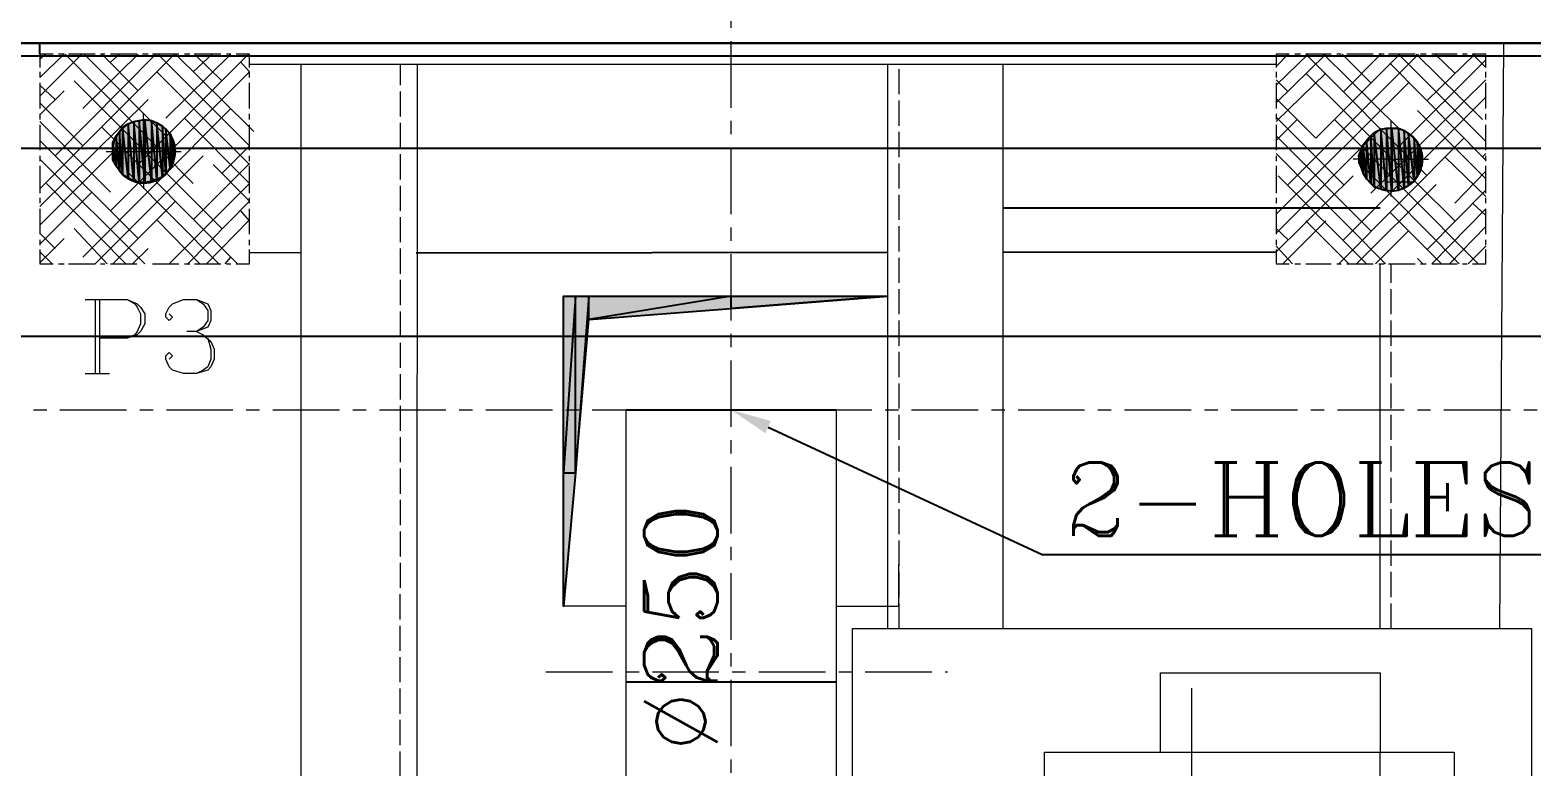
# Model space of a CAD drawing. Header units: millimetres. Extents: x -60342 to 1024385, y -25305 to 32879.
# Drawn here: x 18231 to 18948, y -865 to -513 of the extents above; entities that cross this region are included whole.
import ezdxf
from ezdxf import colors
from ezdxf.entities.mleader import LeaderData, LeaderLine
from ezdxf.math import Vec2, Vec3

# ---------------------------------------------------------------- set-up
doc = ezdxf.new("R2010")
doc.units = ezdxf.units.MM
doc.linetypes.add('$0$ACAD_ISO02W100', pattern=[15, 12, -3])
doc.linetypes.add('$0$CENTER', pattern=[50.8, 31.75, -6.35, 6.35, -6.35])
doc.layers.add('$0$CL', color=2, linetype='$0$CENTER', lineweight=0)
doc.layers.add('$0$DL', color=8, linetype='$0$ACAD_ISO02W100', lineweight=0)
doc.layers.add('Steel', color=7, linetype='Continuous')
doc.styles.add('$0$nassar2', font='cent.shx', dxfattribs={"height": 60})
doc.dimstyles.new('$0$Nassar2', dxfattribs={"dimtxt": 35, "dimasz": 25, "dimexe": 1.25, "dimexo": 0.625, "dimtad": 1, "dimtxsty": '$0$nassar2', "dimblk": '$0$_Oblique', "dimcen": 2.5, "dimadec": 0, "dimazin": 0, "dimtfac": 1, "dimtmove": 0, "dimatfit": 3, "dimldrblk": '$0$_Oblique', "dimfxl": 1, "dimarcsym": 0})

# ---------------------------------------------------------------- blocks, each defined once
blk = doc.blocks.new('$0$_Oblique')
at = {"color": 0, "linetype": 'ByBlock', "lineweight": -2}
blk.add_line((-0.5, -0.5), (0.5, 0.5), dxfattribs=at)
blk = doc.blocks.new('*D46')
at = {"color": 0, "lineweight": -2, "transparency": 16777216}
for p, q in [((17665.71, -658.82), (17665.71, -149.38)), ((19465.71, -658.82), (19465.71, -149.38)), ((17665.71, -150.62), (19465.71, -150.62))]:
    blk.add_line(p, q, dxfattribs=at)
at = {"layer": 'Defpoints', "color": 0, "transparency": 16777216}
for p in [(19465.71, -150.62), (17665.71, -659.44), (19465.71, -659.44)]:
    blk.add_point(p, dxfattribs=at)
at = {"color": 0, "lineweight": -2, "transparency": 16777216, "xscale": 25, "yscale": 25, "zscale": 25, "rotation": 180}
blk.add_blockref('$0$_Oblique', (17665.71, -150.62), dxfattribs=at)
at = {"color": 0, "lineweight": -2, "transparency": 16777216, "xscale": 25, "yscale": 25, "zscale": 25}
blk.add_blockref('$0$_Oblique', (19465.71, -150.62), dxfattribs=at)
at = {"color": 0, "transparency": 16777216, "insert": (18565.71, -120), "char_height": 60, "attachment_point": 5, "style": '$0$nassar2'}
blk.add_mtext('SHAFT WIDTH  1800', dxfattribs=at)

msp = doc.modelspace()

# ---------------------------------------------------------------- hatches: boundary and pattern name
at = {"true_color": 0x000007}
h = msp.add_hatch(color=7, dxfattribs=at)
h.paths.add_polyline_path([(18277.972, -557.891), (18277.972, -583.699), (18275.339, -559.471)])
h.paths.add_polyline_path([(18277.972, -583.699), (18275.339, -559.471), (18275.339, -582.119)])
h = msp.add_hatch(color=7, dxfattribs=at)
h.paths.add_polyline_path([(18280.605, -556.838), (18280.605, -585.279), (18277.972, -557.891)])
h.paths.add_polyline_path([(18280.605, -585.279), (18277.972, -557.891), (18277.972, -583.699)])
h = msp.add_hatch(color=7, dxfattribs=at)
h.paths.add_polyline_path([(18283.239, -556.311), (18283.239, -585.805), (18280.605, -556.838)])
h.paths.add_polyline_path([(18283.239, -585.805), (18280.605, -556.838), (18280.605, -585.279)])
h = msp.add_hatch(color=7, dxfattribs=at)
h.paths.add_polyline_path([(18285.872, -555.784), (18285.872, -585.805), (18283.239, -556.311)])
h.paths.add_polyline_path([(18285.872, -585.805), (18283.239, -556.311), (18283.239, -585.805)])
h = msp.add_hatch(color=7, dxfattribs=at)
h.paths.add_polyline_path([(18289.032, -556.311), (18289.032, -585.279), (18285.872, -555.784)])
h.paths.add_polyline_path([(18289.032, -585.279), (18285.872, -555.784), (18285.872, -585.805)])
h = msp.add_hatch(color=7, dxfattribs=at)
h.paths.add_polyline_path([(18291.666, -557.364), (18291.666, -584.225), (18289.032, -556.311)])
h.paths.add_polyline_path([(18291.666, -584.225), (18289.032, -556.311), (18289.032, -585.279)])
h = msp.add_hatch(color=7, dxfattribs=at)
h.paths.add_polyline_path([(18294.299, -558.944), (18294.299, -583.172), (18291.666, -557.364)])
h.paths.add_polyline_path([(18294.299, -583.172), (18291.666, -557.364), (18291.666, -584.225)])
h = msp.add_hatch(color=7, dxfattribs=at)
h.paths.add_polyline_path([(18295.879, -560.524), (18295.879, -581.592), (18294.299, -558.944)])
h.paths.add_polyline_path([(18295.879, -581.592), (18294.299, -558.944), (18294.299, -583.172)])
h = msp.add_hatch(color=7, dxfattribs=at)
h.paths.add_polyline_path([(18272.178, -563.685), (18272.178, -577.905), (18270.598, -566.845)])
h.paths.add_polyline_path([(18272.178, -577.905), (18270.598, -566.845), (18270.598, -575.272)])
h = msp.add_hatch(color=7, dxfattribs=at)
h.paths.add_polyline_path([(18273.759, -561.578), (18273.759, -580.012), (18272.178, -563.685)])
h.paths.add_polyline_path([(18273.759, -580.012), (18272.178, -563.685), (18272.178, -577.905)])
h = msp.add_hatch(color=7, dxfattribs=at)
h.paths.add_polyline_path([(18275.339, -559.471), (18275.339, -582.119), (18273.759, -561.578)])
h.paths.add_polyline_path([(18275.339, -582.119), (18273.759, -561.578), (18273.759, -580.012)])
h = msp.add_hatch(color=7, dxfattribs=at)
h.paths.add_polyline_path([(18297.986, -562.631), (18297.986, -578.959), (18295.879, -560.524)])
h.paths.add_polyline_path([(18297.986, -578.959), (18295.879, -560.524), (18295.879, -581.592)])
h = msp.add_hatch(color=7, dxfattribs=at)
h.paths.add_polyline_path([(18299.04, -565.265), (18299.04, -576.325), (18297.986, -562.631)])
h.paths.add_polyline_path([(18299.04, -576.325), (18297.986, -562.631), (18297.986, -578.959)])
h = msp.add_hatch(color=7, dxfattribs=at)
h.paths.add_polyline_path([(18300.093, -567.898), (18300.093, -573.692), (18299.04, -565.265)])
h.paths.add_polyline_path([(18300.093, -573.692), (18299.04, -565.265), (18299.04, -576.325)])
h = msp.add_hatch(color=7, dxfattribs=at)
h.paths.add_polyline_path([(18868.917, -565.791), (18868.917, -584.225), (18867.337, -567.898)])
h.paths.add_polyline_path([(18868.917, -584.225), (18867.337, -567.898), (18867.337, -581.592)])
h = msp.add_hatch(color=7, dxfattribs=at)
h.paths.add_polyline_path([(18871.024, -563.685), (18871.024, -586.332), (18868.917, -565.791)])
h.paths.add_polyline_path([(18871.024, -586.332), (18868.917, -565.791), (18868.917, -584.225)])
h = msp.add_hatch(color=7, dxfattribs=at)
h.paths.add_polyline_path([(18872.604, -562.104), (18872.604, -587.912), (18871.024, -563.685)])
h.paths.add_polyline_path([(18872.604, -587.912), (18871.024, -563.685), (18871.024, -586.332)])
h = msp.add_hatch(color=7, dxfattribs=at)
h.paths.add_polyline_path([(18875.764, -560.524), (18875.764, -588.966), (18872.604, -562.104)])
h.paths.add_polyline_path([(18875.764, -588.966), (18872.604, -562.104), (18872.604, -587.912)])
h = msp.add_hatch(color=7, dxfattribs=at)
h.paths.add_polyline_path([(18878.397, -559.998), (18878.397, -589.492), (18875.764, -560.524)])
h.paths.add_polyline_path([(18878.397, -589.492), (18875.764, -560.524), (18875.764, -588.966)])
h = msp.add_hatch(color=7, dxfattribs=at)
h.paths.add_polyline_path([(18881.031, -559.998), (18881.031, -590.019), (18878.397, -559.998)])
h.paths.add_polyline_path([(18881.031, -590.019), (18878.397, -559.998), (18878.397, -589.492)])
h = msp.add_hatch(color=7, dxfattribs=at)
h.paths.add_polyline_path([(18884.191, -559.998), (18884.191, -589.492), (18881.031, -559.998)])
h.paths.add_polyline_path([(18884.191, -589.492), (18881.031, -559.998), (18881.031, -590.019)])
h = msp.add_hatch(color=7, dxfattribs=at)
h.paths.add_polyline_path([(18886.824, -561.051), (18886.824, -588.439), (18884.191, -559.998)])
h.paths.add_polyline_path([(18886.824, -588.439), (18884.191, -559.998), (18884.191, -589.492)])
h = msp.add_hatch(color=7, dxfattribs=at)
h.paths.add_polyline_path([(18888.931, -562.631), (18888.931, -587.386), (18886.824, -561.051)])
h.paths.add_polyline_path([(18888.931, -587.386), (18886.824, -561.051), (18886.824, -588.439)])
h = msp.add_hatch(color=7, dxfattribs=at)
h.paths.add_polyline_path([(18891.565, -564.738), (18891.565, -585.279), (18888.931, -562.631)])
h.paths.add_polyline_path([(18891.565, -585.279), (18888.931, -562.631), (18888.931, -587.386)])
h = msp.add_hatch(color=7, dxfattribs=at)
h.paths.add_polyline_path([(18893.145, -566.845), (18893.145, -582.645), (18891.565, -564.738)])
h.paths.add_polyline_path([(18893.145, -582.645), (18891.565, -564.738), (18891.565, -585.279)])
h = msp.add_hatch(color=7, dxfattribs=at)
h.paths.add_polyline_path([(18270.598, -566.845), (18270.598, -575.272), (18270.598, -569.478)])
h.paths.add_polyline_path([(18270.598, -575.272), (18270.598, -569.478), (18270.598, -572.112)])
for points in [[(18300.62, -571.058), (18300.093, -567.898), (18300.093, -573.692)], [(18895.251, -574.745), (18895.251, -572.112), (18895.251, -577.905)], [(18491.447, -724.464), (18485.654, -788.193), (18485.654, -724.464)]]:
    msp.add_hatch(color=7, dxfattribs=at).paths.add_polyline_path(points)
h = msp.add_hatch(color=7, dxfattribs=at)
h.paths.add_polyline_path([(18866.283, -570.532), (18866.283, -578.959), (18865.23, -573.165)])
h.paths.add_polyline_path([(18866.283, -578.959), (18865.23, -573.165), (18865.23, -576.325)])
h = msp.add_hatch(color=7, dxfattribs=at)
h.paths.add_polyline_path([(18867.337, -567.898), (18867.337, -581.592), (18866.283, -570.532)])
h.paths.add_polyline_path([(18867.337, -581.592), (18866.283, -570.532), (18866.283, -578.959)])
h = msp.add_hatch(color=7, dxfattribs=at)
h.paths.add_polyline_path([(18894.198, -569.478), (18894.198, -580.539), (18893.145, -566.845)])
h.paths.add_polyline_path([(18894.198, -580.539), (18893.145, -566.845), (18893.145, -582.645)])
h = msp.add_hatch(color=7, dxfattribs=at)
h.paths.add_polyline_path([(18895.251, -572.112), (18895.251, -577.905), (18894.198, -569.478)])
h.paths.add_polyline_path([(18895.251, -577.905), (18894.198, -569.478), (18894.198, -580.539)])
h = msp.add_hatch(color=7, dxfattribs=at)
h.paths.add_polyline_path([(18491.447, -724.464), (18491.447, -640.194), (18485.654, -724.464)])
h.paths.add_polyline_path([(18491.447, -640.194), (18485.654, -724.464), (18485.654, -640.194)])
h = msp.add_hatch(color=7, dxfattribs=at)
h.paths.add_polyline_path([(18497.768, -651.254), (18497.768, -640.194), (18491.447, -724.464)])
h.paths.add_polyline_path([(18497.768, -640.194), (18491.447, -724.464), (18491.447, -640.194)])
h = msp.add_hatch(color=7, dxfattribs=at)
h.paths.add_polyline_path([(18565.71, -645.987), (18565.71, -640.194), (18497.768, -651.254)])
h.paths.add_polyline_path([(18565.71, -640.194), (18497.768, -651.254), (18497.768, -640.194)])
h = msp.add_hatch(color=7, dxfattribs=at)
h.paths.add_polyline_path([(18640.5, -640.194), (18565.71, -645.987)])
h.paths.add_polyline_path([(18640.5, -640.194), (18565.71, -645.987), (18565.71, -640.194)])

# ---------------------------------------------------------------- linework, layer by layer
at = {"layer": '$0$CL'}
for p, q in [((18565.71, -2277.389), (18565.71, -360.735)), ((16365.844, -694.443), (19990.71, -694.443)), ((18477.316, -819.443), (18669.012, -819.443))]:
    msp.add_line(p, q, dxfattribs=at)
at = {"layer": '$0$DL'}
for p, q in [((18645.854, -798.793), (18645.854, -529.567)), ((18880.695, -798.793), (18880.695, -624.78))]:
    msp.add_line(p, q, dxfattribs=at)
msp.add_lwpolyline([(18407.205, -2009.436), (18407.978, -529.461)], dxfattribs=at)
for p, q in [((18235.837, -524.71), (18235.837, -519.443)), ((18415.438, -619.514), (18640.46, -619.225)), ((18695.236, -619.154), (18825.728, -618.987)), ((18515.675, -694.443), (18615.746, -694.443)), ((18615.746, -824.443), (18515.675, -824.443))]:
    msp.add_line(p, q)
msp.add_lwpolyline([(17605.71, -519.443), (19518.71, -519.443), (19518.71, -659.443), (17605.71, -659.443)], close=True)
at = {"color": 7, "linetype": 'Continuous', "lineweight": 20, "true_color": 0x000007}
for points in [[(18235.837, -519.443), (18934.221, -519.443), (18932.34, -798.793)], [(18235.837, -588.966), (18300.093, -524.71), (18300.093, -524.71)], [(18235.837, -544.724), (18255.851, -524.71), (18255.851, -524.71)], [(18235.837, -535.77), (18247.424, -524.71), (18247.424, -524.71)], [(18235.837, -526.816), (18238.47, -524.71), (18238.47, -524.71)], [(18235.837, -524.71), (18235.837, -531.03), (18235.837, -531.03)], [(18242.157, -524.71), (18235.837, -524.71), (18235.837, -524.71)], [(18243.211, -573.165), (18291.139, -524.71), (18291.139, -524.71)], [(18247.424, -524.71), (18244.791, -524.71), (18244.791, -524.71)], [(18309.047, -586.332), (18247.951, -524.71), (18247.951, -524.71)], [(18262.171, -524.71), (18249.531, -524.71), (18249.531, -524.71)], [(18256.378, -550.517), (18282.712, -524.71), (18282.712, -524.71)], [(18295.879, -563.685), (18256.904, -524.71), (18256.904, -524.71)], [(18266.912, -524.71), (18264.805, -524.71), (18264.805, -524.71)], [(18282.712, -542.09), (18265.331, -524.71), (18265.331, -524.71)], [(18269.545, -528.396), (18273.759, -524.71), (18273.759, -524.71)], [(18282.186, -524.71), (18269.545, -524.71), (18269.545, -524.71)], [(18282.712, -577.378), (18335.381, -524.71), (18335.381, -524.71)], [(18287.452, -524.71), (18284.819, -524.71), (18284.819, -524.71)], [(18302.2, -524.71), (18289.559, -524.71), (18289.559, -524.71)], [(18335.908, -568.425), (18292.193, -524.71), (18292.193, -524.71)], [(18295.879, -555.258), (18326.954, -524.71), (18326.954, -524.71)], [(18335.908, -559.471), (18300.62, -524.71), (18300.62, -524.71)], [(18307.467, -524.71), (18304.833, -524.71), (18304.833, -524.71)], [(18309.047, -533.137), (18318, -524.71), (18318, -524.71)], [(18322.741, -537.35), (18309.573, -524.71), (18309.573, -524.71)], [(18322.214, -524.71), (18309.573, -524.71), (18309.573, -524.71)], [(18326.954, -524.71), (18324.847, -524.71), (18324.847, -524.71)], [(18335.908, -524.71), (18329.588, -524.71), (18329.588, -524.71)], [(18335.908, -533.137), (18331.694, -528.396), (18331.694, -528.396)], [(18335.908, -531.03), (18335.908, -524.71), (18335.908, -524.71)], [(18335.908, -529.45), (18825.728, -529.45), (18825.728, -529.45)], [(18825.728, -547.884), (18849.429, -524.71), (18849.429, -524.71)], [(18825.728, -539.457), (18841.002, -524.71), (18841.002, -524.71)], [(18825.728, -530.503), (18831.522, -524.71), (18831.522, -524.71)], [(18832.049, -524.71), (18825.728, -524.71), (18825.728, -524.71)], [(18825.728, -524.71), (18825.728, -531.03), (18825.728, -531.03)], [(18831.522, -586.859), (18893.671, -524.71), (18893.671, -524.71)], [(18837.316, -524.71), (18834.682, -524.71), (18834.682, -524.71)], [(18897.885, -582.645), (18839.949, -524.71), (18839.949, -524.71)], [(18852.063, -524.71), (18839.949, -524.71), (18839.949, -524.71)], [(18844.689, -564.738), (18884.718, -524.71), (18884.718, -524.71)], [(18884.191, -559.998), (18848.376, -524.71), (18848.376, -524.71)], [(18856.803, -524.71), (18854.696, -524.71), (18854.696, -524.71)], [(18871.024, -538.403), (18857.33, -524.71), (18857.33, -524.71)], [(18857.856, -542.617), (18875.764, -524.71), (18875.764, -524.71)], [(18872.077, -524.71), (18859.437, -524.71), (18859.437, -524.71)], [(18877.344, -524.71), (18874.71, -524.71), (18874.71, -524.71)], [(18892.091, -524.71), (18879.451, -524.71), (18879.451, -524.71)], [(18925.799, -575.272), (18879.977, -528.923), (18879.977, -528.923)], [(18925.799, -566.318), (18884.191, -524.71), (18884.191, -524.71)], [(18884.191, -568.951), (18925.799, -527.343), (18925.799, -527.343)], [(18924.219, -555.784), (18892.618, -524.71), (18892.618, -524.71)], [(18897.358, -524.71), (18894.725, -524.71), (18894.725, -524.71)], [(18897.885, -546.831), (18920.532, -524.71), (18920.532, -524.71)], [(18912.105, -524.71), (18899.992, -524.71), (18899.992, -524.71)], [(18911.052, -533.663), (18901.572, -524.71), (18901.572, -524.71)], [(18916.846, -524.71), (18914.739, -524.71), (18914.739, -524.71)], [(18925.799, -531.03), (18919.479, -524.71), (18919.479, -524.71)], [(18925.799, -524.71), (18919.479, -524.71), (18919.479, -524.71)], [(18925.799, -531.03), (18925.799, -524.71), (18925.799, -524.71)], [(18235.837, -533.137), (18235.837, -535.77), (18235.837, -535.77)], [(18322.741, -607.926), (18252.164, -537.35), (18252.164, -537.35)], [(18269.545, -599.499), (18335.908, -533.137), (18335.908, -533.137)], [(18335.908, -577.378), (18291.666, -533.137), (18291.666, -533.137)], [(18335.908, -535.77), (18335.908, -533.137), (18335.908, -533.137)], [(18825.728, -533.137), (18825.728, -535.77), (18825.728, -535.77)], [(18825.728, -556.838), (18849.429, -533.663), (18849.429, -533.663)], [(18831.522, -542.617), (18825.728, -536.823), (18825.728, -536.823)], [(18911.052, -604.24), (18839.949, -533.663), (18839.949, -533.663)], [(18871.024, -591.072), (18925.799, -536.823), (18925.799, -536.823)], [(18925.799, -535.77), (18925.799, -533.137), (18925.799, -533.137)], [(18235.837, -538.403), (18235.837, -550.517), (18235.837, -550.517)], [(18243.211, -546.304), (18235.837, -539.457), (18235.837, -539.457)], [(18235.837, -553.677), (18247.424, -542.09), (18247.424, -542.09)], [(18335.908, -550.517), (18335.908, -538.403), (18335.908, -538.403)], [(18825.728, -601.079), (18888.931, -538.403), (18888.931, -538.403)], [(18825.728, -538.403), (18825.728, -550.517), (18825.728, -550.517)], [(18925.799, -550.517), (18925.799, -538.403), (18925.799, -538.403)], [(18235.837, -597.393), (18287.452, -546.304), (18287.452, -546.304)], [(18256.378, -568.425), (18235.837, -547.884), (18235.837, -547.884)], [(18256.378, -621.62), (18326.954, -550.517), (18326.954, -550.517)], [(18844.689, -564.738), (18825.728, -545.777), (18825.728, -545.777)], [(18857.856, -613.193), (18925.799, -545.25), (18925.799, -545.25)], [(18925.799, -584.225), (18893.145, -551.571), (18893.145, -551.571)], [(18235.837, -553.151), (18235.837, -555.784), (18235.837, -555.784)], [(18269.545, -590.546), (18235.837, -556.838), (18235.837, -556.838)], [(18235.837, -558.418), (18235.837, -570.532), (18235.837, -570.532)], [(18267.438, -571.058), (18285.346, -571.058), (18285.346, -552.624)], [(18335.908, -586.332), (18304.833, -555.258), (18304.833, -555.258)], [(18335.908, -555.784), (18335.908, -553.151), (18335.908, -553.151)], [(18335.908, -570.532), (18335.908, -558.418), (18335.908, -558.418)], [(18825.728, -553.151), (18825.728, -555.784), (18825.728, -555.784)], [(18857.856, -586.859), (18825.728, -554.731), (18825.728, -554.731)], [(18825.728, -565.791), (18835.736, -555.784), (18835.736, -555.784)], [(18825.728, -558.418), (18825.728, -570.532), (18825.728, -570.532)], [(18922.112, -624.78), (18853.643, -555.784), (18853.643, -555.784)], [(18880.504, -556.838), (18880.504, -574.745), (18880.504, -592.652)], [(18925.799, -555.784), (18925.799, -553.151), (18925.799, -553.151)], [(18925.799, -570.532), (18925.799, -558.418), (18925.799, -558.418)], [(18282.712, -612.667), (18235.837, -565.791), (18235.837, -565.791)], [(18330.114, -624.78), (18265.331, -559.471), (18265.331, -559.471)], [(18335.908, -559.471), (18338.015, -561.578), (18338.015, -561.578)], [(18825.728, -610.033), (18875.764, -559.998), (18875.764, -559.998)], [(18871.024, -608.98), (18825.728, -563.685), (18825.728, -563.685)], [(18855.75, -624.78), (18915.266, -564.738), (18915.266, -564.738)], [(18235.837, -606.346), (18273.759, -568.425), (18273.759, -568.425)], [(18235.837, -573.165), (18235.837, -575.798), (18235.837, -575.798)], [(18262.171, -624.78), (18313.787, -573.165), (18313.787, -573.165)], [(18285.346, -571.058), (18303.253, -571.058), (18303.253, -571.058)], [(18285.346, -571.058), (18285.346, -588.966), (18285.346, -588.966)], [(18322.741, -581.592), (18335.908, -568.425), (18335.908, -568.425)], [(18335.908, -575.798), (18335.908, -573.165), (18335.908, -573.165)], [(18877.871, -624.78), (18825.728, -572.112), (18825.728, -572.112)], [(18825.728, -573.165), (18825.728, -575.798), (18825.728, -575.798)], [(18891.565, -572.638), (18891.565, -585.805), (18878.397, -585.805)], [(18924.219, -573.692), (18925.799, -572.112), (18925.799, -572.112)], [(18925.799, -575.798), (18925.799, -573.165), (18925.799, -573.165)], [(18285.872, -624.78), (18235.837, -574.745), (18235.837, -574.745)], [(18235.837, -577.905), (18235.837, -591.072), (18235.837, -591.072)], [(18309.047, -603.713), (18335.908, -576.852), (18335.908, -576.852)], [(18335.908, -594.759), (18318.527, -577.378), (18318.527, -577.378)], [(18335.908, -591.072), (18335.908, -577.905), (18335.908, -577.905)], [(18825.728, -577.905), (18825.728, -591.072), (18825.728, -591.072)], [(18880.504, -574.745), (18862.597, -574.745), (18862.597, -574.745)], [(18913.159, -624.78), (18866.81, -577.905), (18866.81, -577.905)], [(18880.504, -574.745), (18898.411, -574.745), (18898.411, -574.745)], [(18925.799, -592.652), (18906.312, -573.692), (18906.312, -573.692)], [(18925.799, -591.072), (18925.799, -577.905), (18925.799, -577.905)], [(18276.919, -624.78), (18238.997, -586.332), (18238.997, -586.332)], [(18321.161, -624.78), (18278.499, -581.592), (18278.499, -581.592)], [(18297.46, -624.78), (18335.908, -586.332), (18335.908, -586.332)], [(18825.728, -618.987), (18862.597, -582.645), (18862.597, -582.645)], [(18868.917, -624.78), (18826.782, -582.645), (18826.782, -582.645)], [(18864.177, -624.78), (18902.098, -586.859), (18902.098, -586.859)], [(18911.052, -595.813), (18925.799, -580.539), (18925.799, -580.539)], [(18235.837, -615.3), (18260.591, -590.546), (18260.591, -590.546)], [(18235.837, -593.179), (18235.837, -595.813), (18235.837, -595.813)], [(18270.598, -624.78), (18300.62, -594.759), (18300.62, -594.759)], [(18306.413, -624.78), (18335.908, -594.759), (18335.908, -594.759)], [(18335.908, -595.813), (18335.908, -593.179), (18335.908, -593.179)], [(18825.728, -593.179), (18825.728, -595.813), (18825.728, -595.813)], [(18897.885, -617.934), (18925.799, -589.492), (18925.799, -589.492)], [(18925.799, -595.813), (18925.799, -593.179), (18925.799, -593.179)], [(18235.837, -598.446), (18235.837, -610.56), (18235.837, -610.56)], [(18335.908, -604.24), (18331.694, -599.499), (18331.694, -599.499)], [(18335.908, -610.56), (18335.908, -598.446), (18335.908, -598.446)], [(18825.728, -598.446), (18825.728, -610.56), (18825.728, -610.56)], [(18904.732, -624.78), (18879.977, -600.026), (18879.977, -600.026)], [(18899.992, -624.78), (18925.799, -598.446), (18925.799, -598.446)], [(18925.799, -601.606), (18919.479, -595.813), (18919.479, -595.813)], [(18925.799, -610.56), (18925.799, -598.446), (18925.799, -598.446)], [(18267.965, -624.78), (18252.164, -607.926), (18252.164, -607.926)], [(18312.207, -624.78), (18291.666, -603.713), (18291.666, -603.713)], [(18315.367, -624.78), (18335.908, -603.713), (18335.908, -603.713)], [(18831.522, -613.193), (18825.728, -607.926), (18825.728, -607.926)], [(18828.889, -624.78), (18849.429, -604.24), (18849.429, -604.24)], [(18860.49, -624.78), (18839.949, -604.24), (18839.949, -604.24)], [(18873.13, -624.78), (18888.931, -608.98), (18888.931, -608.98)], [(18908.419, -624.78), (18925.799, -606.873), (18925.799, -606.873)], [(18243.211, -617.407), (18235.837, -610.033), (18235.837, -610.033)], [(18235.837, -624.254), (18247.424, -612.667), (18247.424, -612.667)], [(18235.837, -613.193), (18235.837, -615.827), (18235.837, -615.827)], [(18335.908, -615.827), (18335.908, -613.193), (18335.908, -613.193)], [(18825.728, -613.193), (18825.728, -615.827), (18825.728, -615.827)], [(18833.629, -624.78), (18825.728, -616.353), (18825.728, -616.353)], [(18917.372, -624.78), (18925.799, -616.353), (18925.799, -616.353)], [(18925.799, -615.827), (18925.799, -613.193), (18925.799, -613.193)], [(18235.837, -617.934), (18235.837, -624.78), (18235.837, -624.78)], [(18241.63, -624.78), (18235.837, -618.987), (18235.837, -618.987)], [(18280.079, -624.78), (18287.452, -617.407), (18287.452, -617.407)], [(18324.321, -624.78), (18326.954, -621.62), (18326.954, -621.62)], [(18335.908, -624.78), (18335.908, -617.934), (18335.908, -617.934)], [(18825.728, -617.934), (18825.728, -624.78), (18825.728, -624.78)], [(18895.778, -624.78), (18893.145, -622.147), (18893.145, -622.147)], [(18925.799, -624.78), (18925.799, -617.934), (18925.799, -617.934)], [(18235.837, -624.78), (18242.157, -624.78), (18242.157, -624.78)], [(18244.791, -624.78), (18247.424, -624.78), (18247.424, -624.78)], [(18249.531, -624.78), (18262.171, -624.78), (18262.171, -624.78)], [(18264.805, -624.78), (18266.912, -624.78), (18266.912, -624.78)], [(18269.545, -624.78), (18282.186, -624.78), (18282.186, -624.78)], [(18289.559, -624.78), (18302.2, -624.78), (18302.2, -624.78)], [(18304.833, -624.78), (18307.467, -624.78), (18307.467, -624.78)], [(18309.573, -624.78), (18322.214, -624.78), (18322.214, -624.78)], [(18324.847, -624.78), (18326.954, -624.78), (18326.954, -624.78)], [(18329.588, -624.78), (18335.908, -624.78), (18335.908, -624.78)], [(18825.728, -624.78), (18832.049, -624.78), (18832.049, -624.78)], [(18834.682, -624.78), (18837.316, -624.78), (18837.316, -624.78)], [(18839.949, -624.78), (18852.063, -624.78), (18852.063, -624.78)], [(18854.696, -624.78), (18856.803, -624.78), (18856.803, -624.78)], [(18859.437, -624.78), (18872.077, -624.78), (18872.077, -624.78)], [(18874.71, -624.78), (18877.344, -624.78), (18877.344, -624.78)], [(18879.451, -624.78), (18892.091, -624.78), (18892.091, -624.78)], [(18894.725, -624.78), (18897.358, -624.78), (18897.358, -624.78)], [(18899.992, -624.78), (18912.105, -624.78), (18912.105, -624.78)], [(18914.739, -624.78), (18916.846, -624.78), (18916.846, -624.78)], [(18919.479, -624.78), (18925.799, -624.78), (18925.799, -624.78)], [(18257.452, -641.716), (18277.466, -641.716), (18282.206, -643.823), (18283.786, -645.403), (18285.893, -648.563), (18285.893, -653.303), (18283.786, -656.99), (18282.206, -658.57), (18277.466, -660.15), (18264.299, -660.15)], [(18262.192, -641.716), (18262.192, -677.004), (18262.192, -677.004)], [(18264.299, -641.716), (18264.299, -677.004), (18264.299, -677.004)], [(18277.466, -641.716), (18281.153, -643.823), (18282.206, -645.403), (18283.786, -648.563), (18283.786, -653.303), (18282.206, -656.99), (18281.153, -658.57), (18277.466, -660.15)], [(18297.48, -648.563), (18299.06, -650.143), (18297.48, -651.723), (18295.9, -650.143), (18295.9, -648.563), (18297.48, -645.403), (18299.06, -643.823), (18304.327, -641.716), (18310.647, -641.716), (18315.914, -643.823), (18317.494, -646.983), (18317.494, -651.723), (18315.914, -654.884), (18310.647, -656.99), (18305.907, -656.99)], [(18310.647, -641.716), (18313.807, -643.823), (18315.914, -646.983), (18315.914, -651.723), (18313.807, -654.884), (18310.647, -656.99), (18313.807, -658.57), (18317.494, -661.73), (18319.074, -665.417), (18319.074, -670.158), (18317.494, -673.844), (18315.914, -675.424), (18310.647, -677.004), (18304.327, -677.004), (18299.06, -675.424), (18297.48, -673.844), (18295.9, -670.158), (18295.9, -668.577), (18297.48, -666.997), (18299.06, -668.577), (18297.48, -670.158)], [(18515.675, -788.193), (18485.654, -788.193), (18485.654, -640.194)], [(18497.768, -651.254), (18485.654, -788.193), (18485.654, -788.193)], [(18315.914, -660.15), (18317.494, -665.417), (18317.494, -670.158), (18315.914, -673.844), (18313.807, -675.424), (18310.647, -677.004)], [(18257.452, -677.004), (18269.039, -677.004), (18269.039, -677.004)], [(18515.675, -944.443), (18515.675, -694.443), (18515.675, -694.443)], [(18615.746, -694.443), (18515.675, -694.443), (18515.675, -694.443)], [(18615.746, -694.443), (18615.746, -944.443), (18615.746, -944.443)], [(18615.746, -788.193), (18645.767, -788.193), (18645.767, -768.193)], [(18623.646, -798.793), (18947.56, -798.793), (18947.56, -798.793)], [(18623.646, -877.796), (18623.646, -798.793), (18623.646, -798.793)], [(18947.56, -798.793), (18947.56, -877.796), (18947.56, -877.796)], [(18715.29, -857.782), (18770.592, -857.782), (18770.592, -819.861)], [(18770.592, -819.861), (18875.403, -819.861), (18875.403, -819.861)], [(18875.403, -819.861), (18875.403, -857.782), (18910.692, -857.782)], [(18515.675, -1344.443), (18515.675, -824.443), (18515.675, -824.443)], [(18615.746, -824.443), (18615.746, -1344.443), (18615.746, -1344.443)], [(18785.34, -827.234), (18785.34, -896.757), (18785.34, -896.757)], [(18715.29, -872.529), (18715.29, -857.782), (18715.29, -857.782)], [(18770.592, -857.782), (18875.403, -857.782), (18875.403, -857.782)], [(18910.692, -857.782), (18910.692, -872.529), (18910.692, -872.529)]]:
    msp.add_lwpolyline(points, dxfattribs=at)
at = {"color": 7, "linetype": 'Continuous', "lineweight": 20}
for points in [[(18360.329, -2009.436), (18360.504, -529.461)], [(18415.915, -529.461), (18415.145, -2009.436)], [(18640.527, -798.793), (18640.527, -529.565)], [(18695.298, -529.588), (18695.282, -798.793)], [(18360.662, -619.514), (18335.908, -619.514)], [(18875.437, -798.793), (18875.468, -624.78)], [(18875.423, -938.793), (18875.431, -857.782)]]:
    msp.add_lwpolyline(points, dxfattribs=at)
at = {"color": 7, "linetype": 'Continuous', "lineweight": 20, "true_color": 0x000007}
msp.add_lwpolyline([(18911.052, -524.71), (18911.052, -524.71)], close=True, dxfattribs=at)
at = {"color": 7, "linetype": 'Continuous', "lineweight": -2, "true_color": 0x000007}
for points in [[(18277.972, -557.891), (18277.972, -583.699), (18275.339, -559.471)], [(18280.605, -556.838), (18280.605, -585.279), (18277.972, -557.891)], [(18280.605, -585.279), (18277.972, -557.891), (18277.972, -583.699)], [(18283.239, -556.311), (18283.239, -585.805), (18280.605, -556.838)], [(18283.239, -585.805), (18280.605, -556.838), (18280.605, -585.279)], [(18285.872, -555.784), (18285.872, -585.805), (18283.239, -556.311)], [(18285.872, -585.805), (18283.239, -556.311), (18283.239, -585.805)], [(18289.032, -556.311), (18289.032, -585.279), (18285.872, -555.784)], [(18289.032, -585.279), (18285.872, -555.784), (18285.872, -585.805)], [(18291.666, -557.364), (18291.666, -584.225), (18289.032, -556.311)], [(18291.666, -584.225), (18289.032, -556.311), (18289.032, -585.279)], [(18294.299, -558.944), (18294.299, -583.172), (18291.666, -557.364)], [(18294.299, -583.172), (18291.666, -557.364), (18291.666, -584.225)], [(18295.879, -560.524), (18295.879, -581.592), (18294.299, -558.944)], [(18295.879, -581.592), (18294.299, -558.944), (18294.299, -583.172)], [(18272.178, -563.685), (18272.178, -577.905), (18270.598, -566.845)], [(18273.759, -561.578), (18273.759, -580.012), (18272.178, -563.685)], [(18273.759, -580.012), (18272.178, -563.685), (18272.178, -577.905)], [(18275.339, -559.471), (18275.339, -582.119), (18273.759, -561.578)], [(18275.339, -582.119), (18273.759, -561.578), (18273.759, -580.012)], [(18277.972, -583.699), (18275.339, -559.471), (18275.339, -582.119)], [(18297.986, -562.631), (18297.986, -578.959), (18295.879, -560.524)], [(18297.986, -578.959), (18295.879, -560.524), (18295.879, -581.592)], [(18299.04, -565.265), (18299.04, -576.325), (18297.986, -562.631)], [(18299.04, -576.325), (18297.986, -562.631), (18297.986, -578.959)], [(18300.093, -567.898), (18300.093, -573.692), (18299.04, -565.265)], [(18300.093, -573.692), (18299.04, -565.265), (18299.04, -576.325)], [(18868.917, -565.791), (18868.917, -584.225), (18867.337, -567.898)], [(18871.024, -563.685), (18871.024, -586.332), (18868.917, -565.791)], [(18871.024, -586.332), (18868.917, -565.791), (18868.917, -584.225)], [(18872.604, -562.104), (18872.604, -587.912), (18871.024, -563.685)], [(18872.604, -587.912), (18871.024, -563.685), (18871.024, -586.332)], [(18875.764, -560.524), (18875.764, -588.966), (18872.604, -562.104)], [(18875.764, -588.966), (18872.604, -562.104), (18872.604, -587.912)], [(18878.397, -559.998), (18878.397, -589.492), (18875.764, -560.524)], [(18878.397, -589.492), (18875.764, -560.524), (18875.764, -588.966)], [(18881.031, -559.998), (18881.031, -590.019), (18878.397, -559.998)], [(18881.031, -590.019), (18878.397, -559.998), (18878.397, -589.492)], [(18884.191, -559.998), (18884.191, -589.492), (18881.031, -559.998)], [(18884.191, -589.492), (18881.031, -559.998), (18881.031, -590.019)], [(18886.824, -561.051), (18886.824, -588.439), (18884.191, -559.998)], [(18886.824, -588.439), (18884.191, -559.998), (18884.191, -589.492)], [(18888.931, -562.631), (18888.931, -587.386), (18886.824, -561.051)], [(18888.931, -587.386), (18886.824, -561.051), (18886.824, -588.439)], [(18891.565, -564.738), (18891.565, -585.279), (18888.931, -562.631)], [(18891.565, -585.279), (18888.931, -562.631), (18888.931, -587.386)], [(18893.145, -566.845), (18893.145, -582.645), (18891.565, -564.738)], [(18893.145, -582.645), (18891.565, -564.738), (18891.565, -585.279)], [(18272.178, -577.905), (18270.598, -566.845), (18270.598, -575.272)], [(18270.598, -566.845), (18270.598, -575.272), (18270.598, -569.478)], [(18270.598, -575.272), (18270.598, -569.478), (18270.598, -572.112)], [(18300.62, -571.058), (18300.093, -567.898), (18300.093, -573.692)], [(18866.283, -570.532), (18866.283, -578.959), (18865.23, -573.165)], [(18866.283, -578.959), (18865.23, -573.165), (18865.23, -576.325)], [(18867.337, -567.898), (18867.337, -581.592), (18866.283, -570.532)], [(18867.337, -581.592), (18866.283, -570.532), (18866.283, -578.959)], [(18868.917, -584.225), (18867.337, -567.898), (18867.337, -581.592)], [(18894.198, -569.478), (18894.198, -580.539), (18893.145, -566.845)], [(18894.198, -580.539), (18893.145, -566.845), (18893.145, -582.645)], [(18895.251, -572.112), (18895.251, -577.905), (18894.198, -569.478)], [(18895.251, -577.905), (18894.198, -569.478), (18894.198, -580.539)], [(18895.251, -574.745), (18895.251, -572.112), (18895.251, -577.905)], [(18491.447, -724.464), (18491.447, -640.194), (18485.654, -724.464)], [(18491.447, -640.194), (18485.654, -724.464), (18485.654, -640.194)], [(18497.768, -651.254), (18497.768, -640.194), (18491.447, -724.464)], [(18497.768, -640.194), (18491.447, -724.464), (18491.447, -640.194)], [(18565.71, -645.987), (18565.71, -640.194), (18497.768, -651.254)], [(18565.71, -640.194), (18497.768, -651.254), (18497.768, -640.194)], [(18640.5, -640.194), (18640.5, -640.194), (18565.71, -645.987)], [(18640.5, -640.194), (18565.71, -645.987), (18565.71, -640.194)], [(18491.447, -724.464), (18485.654, -788.193), (18485.654, -724.464)]]:
    msp.add_lwpolyline(points, close=True, dxfattribs=at)
msp.add_lwpolyline([(18875.484, -598.122), (18695.296, -598.122)])
at = {"color": 7, "linetype": 'Continuous', "lineweight": 20, "true_color": 0x000007}
for points in [[(18285.346, -556.311), (18293.773, -556.311), (18300.62, -562.631), (18300.62, -571.058), (18300.62, -571.058), (18300.62, -579.485), (18293.773, -586.332), (18285.346, -586.332), (18285.346, -586.332), (18277.445, -586.332), (18270.598, -579.485), (18270.598, -571.058), (18270.598, -571.058), (18270.598, -562.631), (18277.445, -556.311), (18285.346, -556.311)], [(18880.504, -559.998), (18888.931, -559.998), (18895.778, -566.318), (18895.778, -574.745), (18895.778, -574.745), (18895.778, -583.172), (18888.931, -590.019), (18880.504, -590.019), (18880.504, -590.019), (18872.604, -590.019), (18865.757, -583.172), (18865.757, -574.745), (18865.757, -574.745), (18865.757, -566.318), (18872.604, -559.998), (18880.504, -559.998)]]:
    msp.add_open_spline(points, degree=3, knots=[0, 0, 0, 0, 0.0625, 0.0625, 0.0625, 0.062501, 0.125, 0.125, 0.125, 0.125001, 0.1875, 0.1875, 0.1875, 0.187501, 1, 1, 1, 1], dxfattribs=at)
at = {"layer": 'Steel'}
msp.add_line((17665.71, -525.443), (19465.71, -525.443), dxfattribs=at)
msp.add_lwpolyline([(17665.71, -569.443), (19465.71, -569.443), (19465.71, -519.443), (17665.71, -519.443)], close=True, dxfattribs=at)

# ---------------------------------------------------------------- texts
at = {"insert": (18724.503, -719.475), "char_height": 35, "attachment_point": 1}
msp.add_mtext_dynamic_manual_height_columns('{\\Fcomplex9|c0;2-HOLES 160X160}', width=659.17336, gutter_width=1, heights=[0], dxfattribs=at)
at = {"insert": (18524.221, -858.2), "char_height": 35, "attachment_point": 1, "rotation": 90}
msp.add_mtext_dynamic_manual_height_columns('{\\Fcomplex9|c0;%%C250}', width=659.17336, gutter_width=1, heights=[0], dxfattribs=at)

# ---------------------------------------------------------------- dimensions: what is measured, and where the dimension line sits
dim = msp.add_linear_dim(base=(19465.71, -150.625), p1=(17665.71, -659.443), p2=(19465.71, -659.443), text='SHAFT WIDTH  <>', dimstyle='$0$Nassar2')
dim.commit()
dim.dimension.update_dxf_attribs({"geometry": '*D46', "text_midpoint": (18565.71, -150.625), "dimtype": 160})

# ---------------------------------------------------------------- leaders
ml = msp.add_multileader_mtext('Standard')
ml.set_content('', color=256, style='$0$nassar2')
ml.set_leader_properties()
ml.build(insert=Vec2(0, 0))
ml.multileader.update_dxf_attribs({"text_left_attachment_type": 6, "text_right_attachment_type": 6, "arrow_head_size": 19.409})
ctx = ml.context
ctx.base_point, ctx.char_height, ctx.arrow_head_size, ctx.landing_gap_size, ctx.plane_origin = Vec3(19222.364, -763.378), 60, 19.409, 0.09, Vec3(18743.538, -1229.923)
ctx.left_attachment, ctx.right_attachment = 6, 6
notes = []
notes.append((ctx, [(1, (1, 1, 0), (18714.093, -763.378), (1, 0), 508.271, [(0, [(18565.71, -694.443)], 0, [])])]))
ctx.mtext.insert, ctx.mtext.flow_direction = Vec3(19222.454, -703.378), 5
for ctx, leaders in notes:
    for number, flags, end, landing, length, lines in leaders:
        leader = LeaderData()
        leader.index, (leader.has_last_leader_line, leader.has_dogleg_vector, leader.attachment_direction) = number, flags
        leader.last_leader_point, leader.dogleg_vector, leader.dogleg_length = Vec3(end), Vec3(landing), length
        for number, points, colour, breaks in lines:
            line = LeaderLine()
            line.index, line.vertices, line.color, line.breaks = number, Vec3.list(points), colors.encode_raw_color(colour), breaks
            leader.lines.append(line)
        ctx.leaders.append(leader)

doc.saveas('drawing.dxf')
